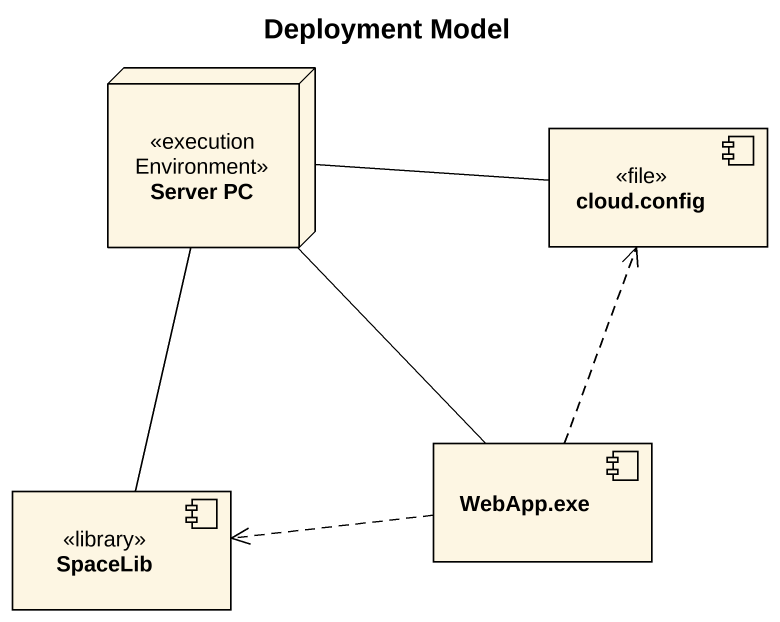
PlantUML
@startuml
title Deployment Model
node "Server PC" as Server_PC <<executionEnvironment>>
component "cloud.config" as cloud_config <<file>>
component "WebApp.exe" as WebApp_exe
component SpaceLib <<library>>
Server_PC -- WebApp_exe
Server_PC -- SpaceLib
cloud_config -left- Server_PC
WebApp_exe .up.> cloud_config
WebApp_exe .left.> SpaceLib
@enduml
